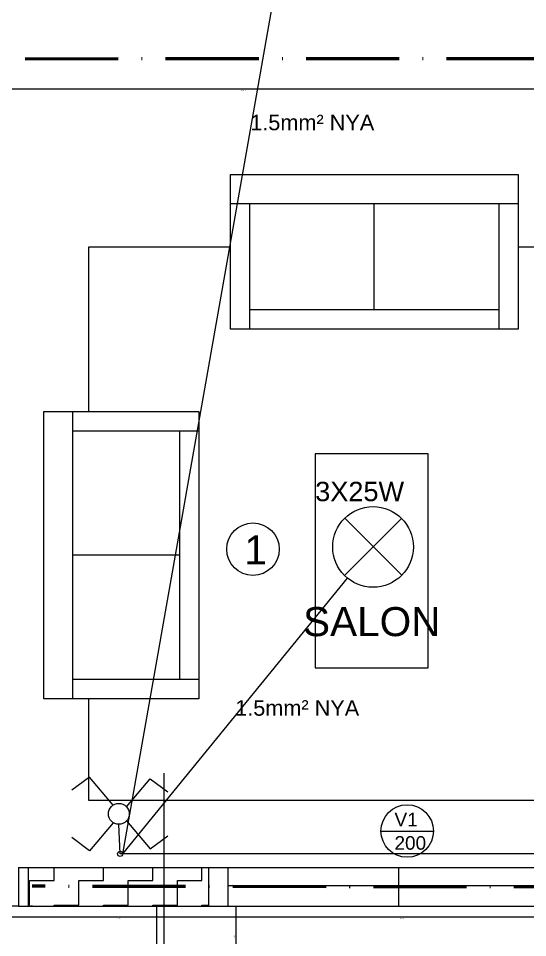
# Model space of a CAD drawing. Header units: millimetres. Extents: x 154 to 5560, y 36 to 724.
# Drawn here: x 1815 to 1880.6, y 153.9 to 272.4 of the extents above; entities that cross this region are included whole.
import ezdxf

# ---------------------------------------------------------------- set-up
doc = ezdxf.new("R2010")
doc.units = ezdxf.units.MM
doc.linetypes.add('ACAD_ISO10W100', pattern=[18, 12, -3, 0, -3])
for name, color, linetype in [('KUVVETLİ AKIM', 90, 'Continuous'), ('MİMARİ PLAN', 8, 'Continuous'), ('NO3', 3, 'Continuous'), ('SEMBOL LİSTESİ', 7, 'Continuous'), ('topraklama', 104, 'Continuous')]:
    doc.layers.add(name, color=color, linetype=linetype)
doc.styles.get("Standard").update_dxf_attribs({"font": 'arial.ttf'})
doc.styles.add('taho', font='tahoma.ttf')
doc.dimstyles.new('PATO', dxfattribs={"dimtxt": 0.15, "dimasz": 0.1, "dimexe": 0.02, "dimexo": 0, "dimgap": 0.1, "dimtad": 2, "dimzin": 1, "dimdsep": 46, "dimtxsty": 'taho', "dimblk": 'ARCHTICK', "dimcen": 0.1, "dimse1": 1, "dimse2": 1, "dimclrd": 256, "dimclre": 1, "dimclrt": 256, "dimadec": 0, "dimazin": 0, "dimtfac": 1, "dimtix": 1, "dimtmove": 0, "dimatfit": 3, "dimldrblk": 'ARCHTICK', "dimfxl": 1, "dimtolj": 1, "dimtzin": 0, "dimarcsym": 0})
pattern_1 = [(0, (0, 0), (0, 6.985), [5.08, -1.905]), (90, (0, 0), (-6.985, 4e-16), [5.08, -1.905])]

# ---------------------------------------------------------------- blocks, each defined once
blk = doc.blocks.new('_ARCHTICK')
at = {"color": 0, "linetype": 'ByBlock', "const_width": 0.15}
blk.add_lwpolyline([(-0.5, -0.5), (0.5, 0.5)], dxfattribs=at)
blk = doc.blocks.new('*D50')
at = {"layer": 'Defpoints', "color": 0, "transparency": 16777216}
for p in [(1839.54, 165.32), (1889.4, 160.33), (1839.54, 156.53)]:
    blk.add_point(p, dxfattribs=at)
at = {"layer": 'MİMARİ PLAN', "lineweight": -2, "transparency": 16777216}
blk.add_line((1889.4, 156.53), (1839.54, 156.53), dxfattribs=at)
at = {"layer": 'MİMARİ PLAN', "lineweight": -2, "transparency": 16777216, "xscale": 0.1, "yscale": 0.1, "zscale": 0.1, "rotation": 180}
blk.add_blockref('_ARCHTICK', (1839.54, 156.53), dxfattribs=at)
at = {"layer": 'MİMARİ PLAN', "lineweight": -2, "transparency": 16777216, "xscale": 0.1, "yscale": 0.1, "zscale": 0.1}
blk.add_blockref('_ARCHTICK', (1889.4, 156.53), dxfattribs=at)
at = {"layer": 'MİMARİ PLAN', "transparency": 16777216, "insert": (1864.47, 156.36), "char_height": 0.15, "attachment_point": 5, "style": 'taho'}
blk.add_mtext('\\A1;49.87', dxfattribs=at)
blk = doc.blocks.new('*D51')
at = {"layer": 'Defpoints', "color": 0, "transparency": 16777216}
for p in [(1816.26, 165.32), (1839.54, 160.33), (1816.26, 156.53)]:
    blk.add_point(p, dxfattribs=at)
at = {"layer": 'MİMARİ PLAN', "lineweight": -2, "transparency": 16777216}
blk.add_line((1839.54, 156.53), (1816.26, 156.53), dxfattribs=at)
at = {"layer": 'MİMARİ PLAN', "lineweight": -2, "transparency": 16777216, "xscale": 0.1, "yscale": 0.1, "zscale": 0.1, "rotation": 180}
blk.add_blockref('_ARCHTICK', (1816.26, 156.53), dxfattribs=at)
at = {"layer": 'MİMARİ PLAN', "lineweight": -2, "transparency": 16777216, "xscale": 0.1, "yscale": 0.1, "zscale": 0.1}
blk.add_blockref('_ARCHTICK', (1839.54, 156.53), dxfattribs=at)
at = {"layer": 'MİMARİ PLAN', "transparency": 16777216, "insert": (1827.9, 156.36), "char_height": 0.15, "attachment_point": 5, "style": 'taho'}
blk.add_mtext('\\A1;23.28', dxfattribs=at)
blk = doc.blocks.new('*D52')
at = {"layer": 'Defpoints', "color": 0, "transparency": 16777216}
for p in [(1788.83, 162.92), (1816.26, 160.33), (1788.83, 156.53)]:
    blk.add_point(p, dxfattribs=at)
at = {"layer": 'MİMARİ PLAN', "lineweight": -2, "transparency": 16777216}
blk.add_line((1816.26, 156.53), (1788.83, 156.53), dxfattribs=at)
at = {"layer": 'MİMARİ PLAN', "lineweight": -2, "transparency": 16777216, "xscale": 0.1, "yscale": 0.1, "zscale": 0.1, "rotation": 180}
blk.add_blockref('_ARCHTICK', (1788.83, 156.53), dxfattribs=at)
at = {"layer": 'MİMARİ PLAN', "lineweight": -2, "transparency": 16777216, "xscale": 0.1, "yscale": 0.1, "zscale": 0.1}
blk.add_blockref('_ARCHTICK', (1816.26, 156.53), dxfattribs=at)
at = {"layer": 'MİMARİ PLAN', "transparency": 16777216, "insert": (1802.54, 156.36), "char_height": 0.15, "attachment_point": 5, "style": 'taho'}
blk.add_mtext('\\A1;27.43', dxfattribs=at)
blk = doc.blocks.new('*D60')
at = {"layer": 'Defpoints', "color": 0, "transparency": 16777216}
for p in [(1784.43, 162.92), (1911.09, 135.94), (1784.43, 118.95)]:
    blk.add_point(p, dxfattribs=at)
at = {"layer": 'MİMARİ PLAN', "lineweight": -2, "transparency": 16777216}
blk.add_line((1911.09, 118.95), (1784.43, 118.95), dxfattribs=at)
at = {"layer": 'MİMARİ PLAN', "lineweight": -2, "transparency": 16777216, "xscale": 0.1, "yscale": 0.1, "zscale": 0.1, "rotation": 180}
blk.add_blockref('_ARCHTICK', (1784.43, 118.95), dxfattribs=at)
at = {"layer": 'MİMARİ PLAN', "lineweight": -2, "transparency": 16777216, "xscale": 0.1, "yscale": 0.1, "zscale": 0.1}
blk.add_blockref('_ARCHTICK', (1911.09, 118.95), dxfattribs=at)
at = {"layer": 'MİMARİ PLAN', "transparency": 16777216, "insert": (1871.95, 118.77), "char_height": 0.15, "attachment_point": 5, "style": 'taho'}
blk.add_mtext('\\A1;126.66', dxfattribs=at)
blk = doc.blocks.new('*D61')
at = {"layer": 'Defpoints', "color": 0, "transparency": 16777216}
for p in [(1867.67, 157.93), (1843.03, 149.95), (1876.74, 149.95)]:
    blk.add_point(p, dxfattribs=at)
at = {"layer": 'MİMARİ PLAN', "lineweight": -2, "transparency": 16777216}
blk.add_line((1843.03, 157.93), (1843.03, 149.95), dxfattribs=at)
at = {"layer": 'MİMARİ PLAN', "lineweight": -2, "transparency": 16777216, "xscale": 0.1, "yscale": 0.1, "zscale": 0.1}
for p, rotation in [((1843.03, 157.93), 90), ((1843.03, 149.95), 270)]:
    blk.add_blockref('_ARCHTICK', p, dxfattribs=dict(at, rotation=rotation))
at = {"layer": 'MİMARİ PLAN', "transparency": 16777216, "insert": (1842.85, 153.94), "char_height": 0.15, "attachment_point": 5, "rotation": 90, "style": 'taho'}
blk.add_mtext('\\A1;7.98', dxfattribs=at)
blk = doc.blocks.new('*D95')
at = {"layer": 'Defpoints', "color": 0, "transparency": 16777216}
for p in [(1781.94, 273.29), (1906.11, 270.5), (1781.94, 263.25)]:
    blk.add_point(p, dxfattribs=at)
at = {"layer": 'MİMARİ PLAN', "lineweight": -2, "transparency": 16777216}
blk.add_line((1906.11, 263.25), (1781.94, 263.25), dxfattribs=at)
at = {"layer": 'MİMARİ PLAN', "lineweight": -2, "transparency": 16777216, "xscale": 0.1, "yscale": 0.1, "zscale": 0.1, "rotation": 180}
blk.add_blockref('_ARCHTICK', (1781.94, 263.25), dxfattribs=at)
at = {"layer": 'MİMARİ PLAN', "lineweight": -2, "transparency": 16777216, "xscale": 0.1, "yscale": 0.1, "zscale": 0.1}
blk.add_blockref('_ARCHTICK', (1906.11, 263.25), dxfattribs=at)
at = {"layer": 'MİMARİ PLAN', "transparency": 16777216, "insert": (1844.02, 263.07), "char_height": 0.15, "attachment_point": 5, "style": 'taho'}
blk.add_mtext('\\A1;124.17', dxfattribs=at)

msp = doc.modelspace()

# ---------------------------------------------------------------- hatches: boundary and pattern name
at = {"layer": 'KUVVETLİ AKIM'}
h = msp.add_hatch(dxfattribs=at)
h.set_pattern_fill('ANGLE', color=256)
h.set_pattern_definition(pattern_1)
h.paths.add_polyline_path([(1823.118, 251.311), (1823.118, 250.551), (1823.878, 250.551, 0.4142136)])
h.paths.add_polyline_path([(1823.878, 250.551), (1823.118, 250.551), (1823.118, 249.791, 0.4142136)])
h.paths.add_polyline_path([(1823.118, 250.551), (1823.118, 251.311, 0.4142136), (1822.358, 250.551, 0.4142136), (1823.118, 249.791)])
h = msp.add_hatch(dxfattribs=at)
h.set_pattern_fill('ANGLE', color=256)
h.set_pattern_definition(pattern_1)
h.paths.add_polyline_path([(1816.609, 166.985), (1816.609, 167.175, 0.4142136), (1816.106, 166.673, 1), (1817.111, 166.673), (1816.609, 166.673)])
h.paths.add_polyline_path([(1816.609, 167.175), (1816.609, 166.985), (1816.609, 166.673), (1817.111, 166.673, 0.4142136)], flags=17)
h.paths.add_polyline_path([(1749.351, 164.633), (1749.016, 164.633), (1749.002, 164.968, 0.4017066), (1748.681, 164.633, 1)])
h.paths.add_polyline_path([(1749.002, 164.968), (1749.016, 164.633), (1749.351, 164.633, 0.4268321)])
at = {"layer": 'MİMARİ PLAN'}
h = msp.add_hatch(dxfattribs=at)
h.set_pattern_fill('ZIGZAG', color=256, style=0)
h.set_pattern_definition([(0, (1718.0163, 615.2825), (3.175, 3.175), [3.175, -3.175]), (90, (1721.1913, 615.2825), (-3.175, 3.175), [3.175, -3.175])])
h.paths.add_polyline_path([(1838.115, 162.919), (1816.257, 162.919), (1816.257, 157.933), (1838.115, 157.933)])
h.paths.add_polyline_path([(1839.536, 162.919), (1838.115, 162.919), (1838.115, 157.933), (1839.536, 157.933)])

# ---------------------------------------------------------------- linework, layer by layer
at = {"layer": 'KUVVETLİ AKIM'}
for p, q in [((1828.452, 164.683), (1852.221, 299.547)), ((1828.452, 164.683), (1857.426, 200.223)), ((1828.117, 164.683), (1827.953, 168.5)), ((1904.218, 164.683), (1828.117, 164.683))]:
    msp.add_line(p, q, dxfattribs=at)
msp.add_circle((1828.117, 164.683), 0.335, dxfattribs=at)
at = {"layer": 'MİMARİ PLAN'}
for p, q in [((1842.338, 232.312), (1842.338, 252.258)), ((1842.338, 252.258), (1879.392, 252.258)), ((1879.392, 252.258), (1879.392, 232.312)), ((1842.338, 248.518), (1879.392, 248.518)), ((1844.832, 232.312), (1844.832, 248.518)), ((1860.865, 234.805), (1860.865, 248.518)), ((1876.898, 248.518), (1876.898, 232.312)), ((1876.898, 234.805), (1844.832, 234.805)), ((1879.392, 232.312), (1842.338, 232.312)), ((1818.296, 221.704), (1838.243, 221.704)), ((1818.296, 184.651), (1818.296, 221.704)), ((1822.036, 184.651), (1822.036, 221.704)), ((1838.243, 221.704), (1838.243, 184.651)), ((1822.036, 219.211), (1838.243, 219.211)), ((1835.75, 219.211), (1835.75, 187.144)), ((1835.75, 203.177), (1822.036, 203.177)), ((1838.243, 187.144), (1822.036, 187.144)), ((1838.243, 184.651), (1818.296, 184.651)), ((1833.732, 175.089), (1833.732, 85.786)), ((1861.727, 167.634), (1868.489, 167.634)), ((1815.01, 162.919), (1815.01, 157.933)), ((1815.01, 162.919), (1816.257, 162.919)), ((1839.536, 162.919), (1889.403, 162.919)), ((1839.536, 157.933), (1839.536, 162.919)), ((1842.029, 157.933), (1842.029, 162.919)), ((1863.971, 162.919), (1863.971, 157.933)), ((1842.029, 160.634), (1886.909, 160.634)), ((1815.01, 157.933), (1790.077, 157.933)), ((1815.01, 157.933), (1816.257, 157.933)), ((1832.808, 157.933), (1832.808, 62.683)), ((1839.536, 157.933), (1889.403, 157.933))]:
    msp.add_line(p, q, dxfattribs=at)
at = {"layer": 'MİMARİ PLAN', "ltscale": 0.2}
for p, q in [((1816.257, 162.919), (1839.536, 162.919)), ((1816.257, 162.919), (1816.257, 157.933)), ((1816.257, 157.933), (1839.536, 157.933)), ((1816.847, 157.933), (1816.627, 157.933))]:
    msp.add_line(p, q, dxfattribs=at)
at = {"layer": 'MİMARİ PLAN'}
for points in [[(1842.338, 242.884), (1824.061, 242.884), (1824.061, 221.704)], [(1892.332, 220.311), (1892.332, 242.884), (1879.392, 242.884)], [(1824.061, 184.651), (1824.061, 171.594), (1892.332, 171.594), (1892.332, 185.3)]]:
    msp.add_lwpolyline(points, dxfattribs=at)
msp.add_lwpolyline([(1867.817, 216.228), (1853.259, 216.228), (1853.259, 188.67), (1867.817, 188.67)], close=True, dxfattribs=at)
for centre in [(1845.24, 203.951), (1865.108, 167.634)]:
    msp.add_circle(centre, 3.381, dxfattribs=at)
at = {"layer": 'NO3', "color": 7}
for p, q in [((1824.187, 174.595), (1821.918, 172.905)), ((1824.187, 174.595), (1821.918, 172.905)), ((1827.231, 170.983), (1824.187, 174.595)), ((1827.231, 170.983), (1824.187, 174.595)), ((1828.95, 170.75), (1831.994, 174.363)), ((1828.95, 170.75), (1831.994, 174.363)), ((1831.994, 174.363), (1834.263, 172.672)), ((1831.994, 174.363), (1834.263, 172.672)), ((1827.231, 168.71), (1824.187, 165.098)), ((1827.231, 168.71), (1824.187, 165.098)), ((1828.95, 168.943), (1831.994, 165.331)), ((1828.95, 168.943), (1831.994, 165.331)), ((1824.187, 165.098), (1821.918, 166.789)), ((1824.187, 165.098), (1821.918, 166.789)), ((1831.994, 165.331), (1834.263, 167.021)), ((1831.994, 165.331), (1834.263, 167.021))]:
    msp.add_line(p, q, dxfattribs=at)
msp.add_circle((1827.953, 169.847), 1.346, dxfattribs=at)
msp.add_circle((1827.953, 169.847), 1.346, dxfattribs=at)
msp.add_circle((1827.953, 169.847), 1.346, dxfattribs=at)
msp.add_circle((1827.953, 169.847), 1.346, dxfattribs=at)
at = {"layer": 'SEMBOL LİSTESİ', "color": 7, "linetype": 'Continuous'}
for p, q in [((1857.078, 200.594), (1864.423, 207.939)), ((1864.423, 200.594), (1857.078, 207.939))]:
    msp.add_line(p, q, dxfattribs=at)
at = {"layer": 'SEMBOL LİSTESİ', "color": 7}
msp.add_circle((1860.708, 204.248), 5.194, dxfattribs=at)
at = {"layer": 'topraklama', "linetype": 'ACAD_ISO10W100', "lineweight": 60}
for p, q in [((1779.681, 267.144), (1908.885, 267.222)), ((1780.927, 160.509), (1816.797, 160.509)), ((1908.949, 160.396), (1816.797, 160.509))]:
    msp.add_line(p, q, dxfattribs=at)

# ---------------------------------------------------------------- texts
at = {"attachment_point": 1}
for s, width, insert, char_height in [('1.5mm² NYA', 16.33195, (1844.881, 259.94), 2), ('3X25W', 21.27453, (1853.259, 212.639), 2.5), ('1.5mm² NYA', 16.33195, (1842.939, 184.495), 2)]:
    msp.add_mtext_dynamic_manual_height_columns(s, width=width, gutter_width=20, heights=[0], dxfattribs=dict(at, insert=insert, char_height=char_height))
at = {"layer": 'MİMARİ PLAN', "attachment_point": 1}
for s, width, insert, char_height in [('1', 3.74, (1844.119, 205.737), 3.74), ('SALON', 24.10943, (1851.687, 196.491), 3.74), ('V1', 3.74, (1863.477, 169.98), 1.7453), ('200', 3.74, (1863.477, 166.972), 1.7453)]:
    msp.add_mtext_dynamic_manual_height_columns(s, width=width, gutter_width=311.666, heights=[0], dxfattribs=dict(at, insert=insert, char_height=char_height))

# ---------------------------------------------------------------- dimensions: what is measured, and where the dimension line sits
at = {"layer": 'MİMARİ PLAN'}
for base, p1, p2, picture, middle in [((1781.94, 263.251), (1906.108, 270.495), (1781.94, 273.294), '*D95', (1844.024, 263.251)), ((1784.434, 118.946), (1911.095, 135.944), (1784.434, 162.919), '*D60', (1871.951, 118.946))]:
    dim = msp.add_linear_dim(base=base, p1=p1, p2=p2, dimstyle='PATO', dxfattribs=at)
    dim.commit()
    dim.dimension.update_dxf_attribs({"geometry": picture, "text_midpoint": middle, "dimtype": 160})
for base, p1, p2, picture, middle in [((1816.257, 156.535), (1839.536, 160.334), (1816.257, 165.321), '*D51', (1827.896, 156.356)), ((1839.536, 156.535), (1889.403, 160.334), (1839.536, 165.321), '*D50', (1864.469, 156.356)), ((1788.83, 156.535), (1816.257, 160.334), (1788.83, 162.919), '*D52', (1802.543, 156.356))]:
    dim = msp.add_linear_dim(base=base, p1=p1, p2=p2, dimstyle='PATO', dxfattribs=at)
    dim.commit()
    dim.dimension.update_dxf_attribs({"geometry": picture, "text_midpoint": middle})
dim = msp.add_linear_dim(base=(1843.026, 149.949), p1=(1867.67, 157.933), p2=(1876.741, 149.949), angle=90, dimstyle='PATO', dxfattribs=at)
dim.commit()
dim.dimension.update_dxf_attribs({"geometry": '*D61', "text_midpoint": (1842.848, 153.941)})

doc.saveas('drawing.dxf')
